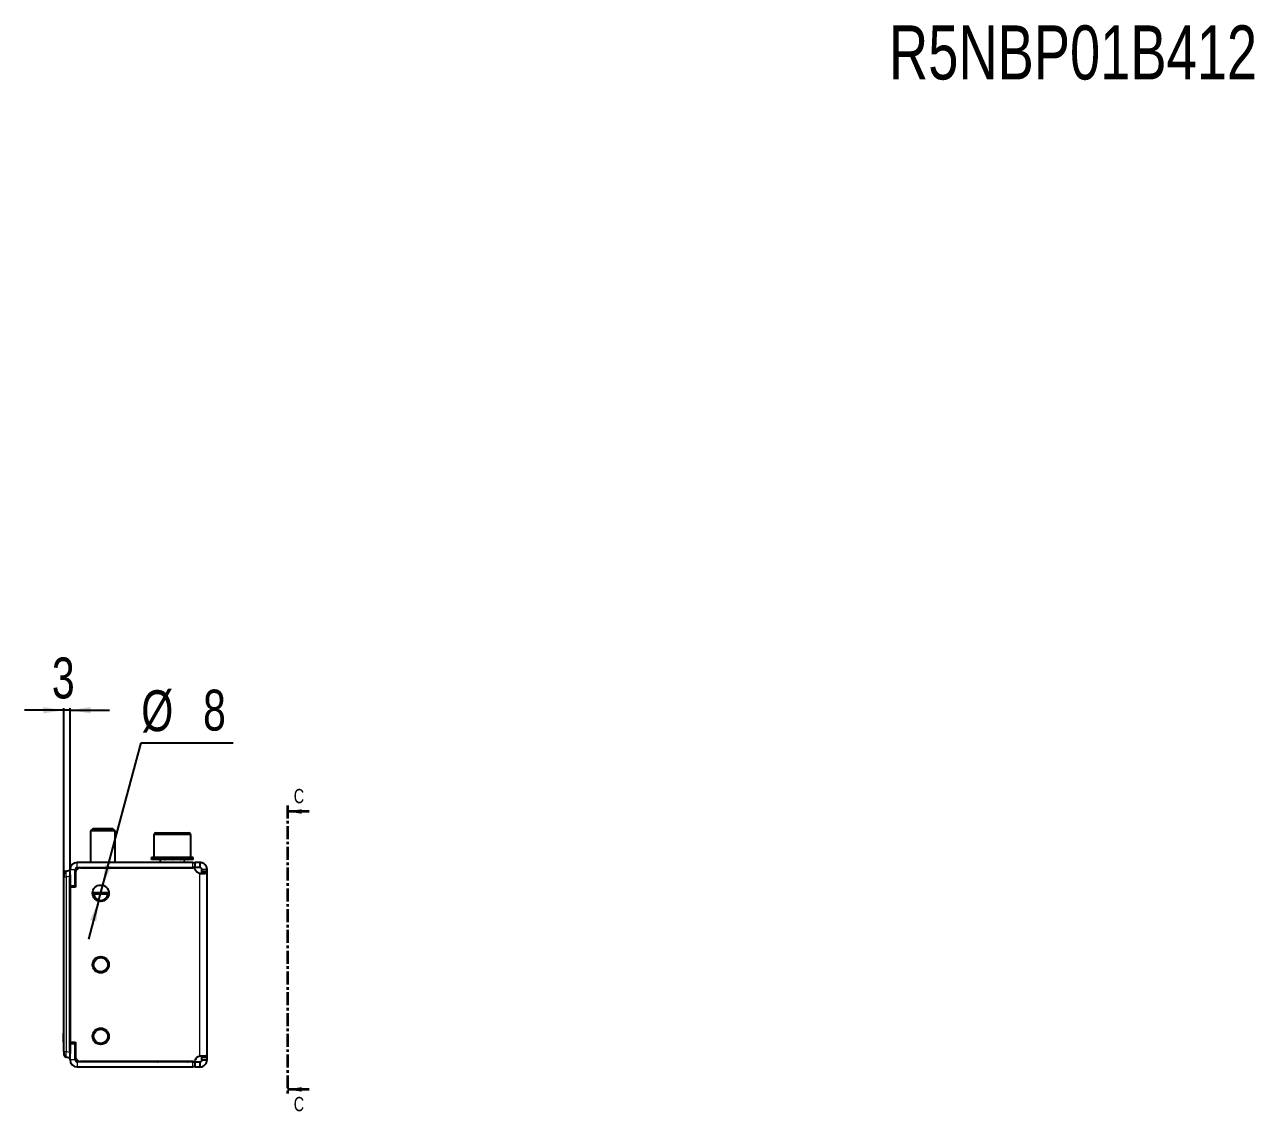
# Model space of a CAD drawing. Header units: millimetres. Extents: x 535 to 4200, y -1571 to 658.
# Drawn here: x 1803 to 2404, y 127 to 658 of the extents above; entities that cross this region are included whole.
import ezdxf

# ---------------------------------------------------------------- set-up
doc = ezdxf.new("R2010")
doc.units = ezdxf.units.MM
doc.linetypes.add('CENTER', pattern=[10.16, 6.35, -1.27, 1.27, -1.27])
doc.layers.add('FORMAT', color=7, linetype='Continuous')
doc.styles.add('SLDTEXTSTYLE0', font='TXT', dxfattribs={"width": 0.75})
doc.dimstyles.new('SLDDIMSTYLE1', dxfattribs={"dimtxt": 20, "dimasz": 10, "dimexe": 0, "dimexo": 0.0625, "dimgap": 5, "dimtad": 2, "dimdec": 1, "dimrnd": 1e-09, "dimzin": 12, "dimdsep": 46, "dimtxsty": 'SLDTEXTSTYLE0', "dimsah": 1, "dimcen": 0.09, "dimadec": 0, "dimazin": 3, "dimtfac": 1, "dimtmove": 0, "dimatfit": 0, "dimfxl": 0, "dimfrac": 2, "dimtolj": 1, "dimtzin": 12, "dimarcsym": 0})
doc.dimstyles.new('SLDDIMSTYLE2', dxfattribs={"dimtxt": 20, "dimasz": 10, "dimexe": 0, "dimexo": 0.0625, "dimgap": 5, "dimtad": 0, "dimtih": 1, "dimtoh": 1, "dimdec": 1, "dimrnd": 1e-09, "dimzin": 12, "dimdsep": 46, "dimtxsty": 'SLDTEXTSTYLE0', "dimsah": 1, "dimcen": 0, "dimadec": 0, "dimazin": 3, "dimtfac": 1, "dimtmove": 0, "dimatfit": 3, "dimfxl": 0, "dimfrac": 2, "dimtolj": 1, "dimtzin": 12, "dimarcsym": 0})

# ---------------------------------------------------------------- blocks, each defined once
blk = doc.blocks.new('_D_4')
at = {"layer": 'FORMAT'}
for p, q in [((1822.43, 323.07), (1803.2, 323.07)), ((1822.43, 241.48), (1822.43, 324.07)), ((1825.43, 323.07), (1822.43, 323.07)), ((1825.43, 236.48), (1825.43, 324.07)), ((1825.43, 323.07), (1844.66, 323.07))]:
    blk.add_line(p, q, dxfattribs=at)
for points in [[(1822.43, 323.07), (1812.43, 324.61), (1812.43, 321.54)], [(1825.43, 323.07), (1835.43, 321.54), (1835.43, 324.61)]]:
    blk.add_solid(points, dxfattribs=at)
at = {"layer": 'FORMAT', "insert": (1816.54, 348.86), "char_height": 20, "attachment_point": 1, "style": 'SLDTEXTSTYLE0'}
blk.add_mtext('3', dxfattribs=at)
blk = doc.blocks.new('_D_5')
at = {"layer": 'FORMAT'}
for p, q in [((1841.47, 237.44), (1860.27, 307.05)), ((1860.27, 307.05), (1905.21, 307.05)), ((1839.38, 229.71), (1841.47, 237.44)), ((1839.38, 229.71), (1834.37, 211.15))]:
    blk.add_line(p, q, dxfattribs=at)
for points in [[(1841.47, 237.44), (1845.56, 246.69), (1842.59, 247.49)], [(1839.38, 229.71), (1835.29, 220.46), (1838.26, 219.66)]]:
    blk.add_solid(points, dxfattribs=at)
at = {"layer": 'FORMAT', "char_height": 20, "attachment_point": 1, "style": 'SLDTEXTSTYLE0'}
for s, insert in [('%%c', (1860.27, 332.83)), ('8', (1890.44, 333.13))]:
    blk.add_mtext(s, dxfattribs=dict(at, insert=insert))

msp = doc.modelspace()

# ---------------------------------------------------------------- linework, layer by layer
at = {"color": 7, "linetype": 'CENTER', "lineweight": 35}
msp.add_line((1931.72, 276.54), (1931.72, 134.59), dxfattribs=at)
at = {"color": 7, "linetype": 'Continuous', "lineweight": 35}
for p, q in [((1942.36, 273.54), (1931.72, 273.54)), ((1942.36, 137.59), (1931.72, 137.59))]:
    msp.add_line(p, q, dxfattribs=at)
at = {"color": 7, "linetype": 'Continuous', "lineweight": 25}
for p, q in [((1836.5, 265.07), (1835.43, 264)), ((1846.35, 265.07), (1836.5, 265.07)), ((1847.43, 264), (1846.35, 265.07)), ((1835.43, 264), (1835.43, 248.57)), ((1847.43, 264), (1835.43, 264)), ((1847.43, 248.57), (1847.43, 264)), ((1866.43, 262.07), (1866.43, 251.07)), ((1867.43, 263.07), (1883.43, 263.07)), ((1884.43, 251.07), (1884.43, 262.07)), ((1885.53, 248.57), (1828.93, 248.57)), ((1865.18, 251.07), (1865.18, 250.07)), ((1865.18, 251.07), (1865.19, 251.07)), ((1865.18, 250.07), (1865.19, 250.07)), ((1865.19, 251.07), (1865.19, 250.82)), ((1866.01, 251.07), (1865.19, 251.07)), ((1865.19, 250.07), (1865.19, 250.32)), ((1866.01, 250.07), (1865.19, 250.07)), ((1866.01, 251.07), (1866.11, 251.07)), ((1866.01, 250.07), (1866.11, 250.07)), ((1866.11, 251.07), (1866.11, 250.82)), ((1868.28, 251.07), (1866.11, 251.07)), ((1866.11, 250.07), (1866.11, 250.32)), ((1868.28, 250.07), (1866.11, 250.07)), ((1868.28, 251.07), (1868.46, 251.07)), ((1868.28, 250.07), (1868.46, 250.07)), ((1868.46, 251.07), (1868.46, 250.82)), ((1871.64, 251.07), (1868.46, 251.07)), ((1868.46, 250.07), (1868.46, 250.32)), ((1871.64, 250.07), (1868.46, 250.07)), ((1869.43, 250.07), (1869.43, 248.57)), ((1871.64, 251.07), (1871.87, 251.07)), ((1871.64, 250.07), (1871.87, 250.07)), ((1871.87, 251.07), (1871.87, 250.82)), ((1875.57, 251.07), (1871.87, 251.07)), ((1871.87, 250.07), (1871.87, 250.32)), ((1875.57, 250.07), (1871.87, 250.07)), ((1875.57, 251.07), (1875.65, 251.07)), ((1875.57, 250.07), (1875.72, 250.07)), ((1875.72, 250.07), (1875.82, 250.07)), ((1875.77, 251.07), (1875.82, 251.07)), ((1875.82, 251.07), (1875.82, 250.82)), ((1879.48, 251.07), (1875.82, 251.07)), ((1875.82, 250.07), (1875.82, 250.32)), ((1879.48, 250.07), (1875.82, 250.07)), ((1879.48, 251.07), (1879.71, 251.07)), ((1879.48, 250.07), (1879.71, 250.07)), ((1879.71, 251.07), (1879.71, 250.82)), ((1882.77, 251.07), (1879.71, 251.07)), ((1879.71, 250.07), (1879.71, 250.32)), ((1882.77, 250.07), (1879.71, 250.07)), ((1881.43, 248.57), (1881.43, 250.07)), ((1882.77, 251.07), (1882.95, 251.07)), ((1882.77, 250.07), (1882.95, 250.07)), ((1882.95, 251.07), (1882.95, 250.82)), ((1884.95, 251.07), (1882.95, 251.07)), ((1882.95, 250.07), (1882.95, 250.32)), ((1884.95, 250.07), (1882.95, 250.07)), ((1884.95, 251.07), (1885.04, 251.07)), ((1884.95, 250.07), (1885.04, 250.07)), ((1885.04, 251.07), (1885.04, 250.82)), ((1885.68, 251.07), (1885.04, 251.07)), ((1885.04, 250.07), (1885.04, 250.32)), ((1885.68, 250.07), (1885.04, 250.07)), ((1885.53, 248.57), (1886.53, 248.57)), ((1885.68, 250.07), (1885.68, 251.07)), ((1888.93, 248.57), (1886.52, 248.57)), ((1886.53, 246.07), (1886.53, 248.57)), ((1888.93, 248.57), (1888.93, 246.07)), ((1822.43, 242.92), (1822.43, 241.47)), ((1822.43, 167.03), (1822.43, 241.47)), ((1823.54, 244.37), (1825.23, 244.82)), ((1825.23, 244.82), (1825.43, 244.82)), ((1825.23, 241.93), (1825.23, 155.72)), ((1825.43, 237.12), (1825.43, 245.07)), ((1825.43, 242.55), (1825.43, 155.1)), ((1827.93, 237.12), (1827.93, 245.07)), ((1828.03, 243.47), (1828.03, 236.47)), ((1828.93, 246.07), (1885.53, 246.07)), ((1830.53, 245.97), (1885.5, 245.97)), ((1831.18, 246.07), (1831.18, 245.97)), ((1831.47, 246.07), (1831.47, 245.97)), ((1833.16, 246.07), (1833.16, 245.97)), ((1836.1, 246.07), (1836.1, 245.97)), ((1839.86, 246.07), (1839.86, 245.97)), ((1843.86, 246.07), (1843.86, 245.97)), ((1847.48, 246.07), (1847.48, 245.97)), ((1850.19, 246.07), (1850.19, 245.97)), ((1851.56, 246.07), (1851.56, 245.97)), ((1851.68, 245.97), (1851.68, 246.07)), ((1886.53, 246.07), (1885.53, 246.07)), ((1888.93, 246.07), (1886.52, 246.07)), ((1892.43, 245.07), (1889.93, 245.07)), ((1889.93, 243.85), (1889.93, 245.07)), ((1892.43, 243.85), (1889.93, 243.85)), ((1892.43, 243.85), (1892.43, 245.07)), ((1892.43, 153.3), (1892.43, 243.85)), ((1825.43, 237.12), (1827.93, 237.12)), ((1825.43, 160.67), (1825.43, 236.47)), ((1828.03, 236.47), (1825.43, 236.47)), ((1828.03, 238.05), (1827.93, 237.84)), ((1844.4, 233.07), (1836.46, 233.07)), ((1822.23, 165.08), (1822.43, 165.08)), ((1822.23, 164.73), (1822.43, 164.73)), ((1822.23, 164), (1822.23, 164.73)), ((1822.23, 164), (1822.43, 164)), ((1822.23, 163.05), (1822.23, 163.16)), ((1822.43, 158.82), (1822.43, 167.03)), ((1822.23, 161.6), (1822.43, 161.6)), ((1822.23, 161.06), (1822.23, 161.6)), ((1822.23, 161.06), (1822.43, 161.06)), ((1822.23, 160.77), (1822.43, 160.77)), ((1822.43, 156.17), (1822.43, 158.82)), ((1825.43, 160.67), (1828.03, 160.67)), ((1825.43, 152.07), (1825.43, 160.02)), ((1825.43, 160.02), (1827.93, 160.02)), ((1827.93, 152.07), (1827.93, 160.02)), ((1828.03, 159.6), (1827.93, 159.81)), ((1828.03, 160.67), (1828.03, 153.67)), ((1822.43, 156.17), (1822.43, 154.73)), ((1825.23, 152.82), (1823.54, 153.28)), ((1825.43, 152.82), (1825.23, 152.82)), ((1885.53, 151.07), (1828.93, 151.07)), ((1885.5, 151.17), (1830.53, 151.17)), ((1885.53, 151.07), (1886.53, 151.07)), ((1886.52, 151.07), (1888.93, 151.07)), ((1886.53, 148.57), (1886.53, 151.07)), ((1888.93, 151.07), (1888.93, 148.57)), ((1889.93, 153.3), (1892.43, 153.3)), ((1889.93, 152.07), (1889.93, 153.3)), ((1889.93, 152.07), (1892.43, 152.07)), ((1892.43, 152.07), (1892.43, 153.3)), ((1828.93, 148.57), (1885.53, 148.57)), ((1886.53, 148.57), (1885.53, 148.57)), ((1886.52, 148.57), (1888.93, 148.57))]:
    msp.add_line(p, q, dxfattribs=at)
at = {"color": 8, "linetype": 'Continuous', "lineweight": 18}
for p, q in [((1884.43, 262.07), (1866.43, 262.07)), ((1828.93, 246.07), (1828.93, 248.57)), ((1885.53, 246.07), (1885.53, 248.57)), ((1823.54, 241.47), (1822.43, 241.47)), ((1825.23, 241.93), (1823.54, 241.47)), ((1823.54, 241.47), (1823.54, 156.17)), ((1827.93, 245.07), (1825.43, 245.07)), ((1888.93, 153.85), (1888.93, 243.3)), ((1825.62, 237.12), (1825.62, 236.47)), ((1836.46, 234.07), (1844.4, 234.07)), ((1822.23, 162.88), (1822.43, 162.88)), ((1825.62, 160.67), (1825.62, 160.02)), ((1822.43, 156.17), (1823.54, 156.17)), ((1823.54, 156.17), (1825.23, 155.72)), ((1827.93, 152.07), (1825.43, 152.07)), ((1828.93, 151.07), (1828.93, 148.57)), ((1885.53, 148.57), (1885.53, 151.07))]:
    msp.add_line(p, q, dxfattribs=at)
at = {"color": 7, "linetype": 'Continuous', "lineweight": 25}
for centre, radius in [((1840.43, 233.57), 4), ((1840.43, 198.57), 4), ((1840.43, 198.57), 3.5), ((1840.43, 163.57), 4), ((1840.43, 163.57), 3.5)]:
    msp.add_circle(centre, radius, dxfattribs=at)
for centre, radius, start, end in [((1867.43, 262.07), 1, 90, 180), ((1883.43, 262.07), 1, 0, 90), ((1828.93, 245.07), 3.5, 90, 180), ((1823.93, 242.92), 1.5, 105, 180), ((1828.93, 245.07), 1, 90, 180), ((1830.53, 243.47), 2.5, 90, 180), ((1868.08, 245.72), 0.35, 45.58469, 90), ((1882.78, 245.72), 0.35, 90, 134.41531), ((1885.5, 244.97), 1, 22.88538, 90), ((1889.65, 246.72), 3.5, 202.88538, 258.10519), ((1840.43, 233.57), 3.5, 188.21321, 351.78679), ((1823.93, 154.73), 1.5, 180, 255), ((1828.93, 152.07), 3.5, 180, 270), ((1828.93, 152.07), 1, 180, 270), ((1830.53, 153.67), 2.5, 180, 270), ((1868.08, 151.42), 0.35, 270, 314.41531), ((1882.78, 151.42), 0.35, 225.58469, 270), ((1885.5, 152.17), 1, 270, 337.11462), ((1889.65, 150.42), 3.5, 101.89481, 157.11462)]:
    msp.add_arc(centre, radius, start, end, dxfattribs=at)
at = {"color": 8, "linetype": 'Continuous', "lineweight": 18}
for centre, major_axis, start_param, end_param in [((1823.93, 241.37), (-0.38, 3), 0.016741, 1.520499), ((1823.93, 156.28), (0.38, 3), 1.621093, 3.124852)]:
    msp.add_ellipse(centre, major_axis=major_axis, ratio=0.123038, start_param=start_param, end_param=end_param, dxfattribs=at)
at = {"color": 7, "linetype": 'Continuous', "lineweight": 25}
for centre, major_axis, start_param, end_param in [((1836.82, 244.82), (-11.57, -3.1), 6.030113, 6.216148), ((1836.82, 152.82), (-11.57, 3.1), 0.067037, 0.253072)]:
    msp.add_ellipse(centre, major_axis=major_axis, ratio=0.250563, start_param=start_param, end_param=end_param, dxfattribs=at)
for points, knots in [([(1865.19, 250.82), (1865.18, 250.87), (1865.18, 250.93), (1865.18, 251.01), (1865.18, 251.05), (1865.18, 251.07)], [0, 0, 0, 0, 0.499981, 0.749988, 1, 1, 1, 1]), ([(1865.18, 250.07), (1865.18, 250.1), (1865.18, 250.14), (1865.18, 250.22), (1865.18, 250.28), (1865.19, 250.32)], [0, 0, 0, 0, 0.2501401, 0.5002802, 1, 1, 1, 1]), ([(1866.11, 250.82), (1866.1, 250.87), (1866.07, 250.93), (1866.04, 251.01), (1866.02, 251.05), (1866.01, 251.07)], [0, 0, 0, 0, 0.499981, 0.749988, 1, 1, 1, 1]), ([(1866.01, 250.07), (1866.02, 250.1), (1866.04, 250.14), (1866.07, 250.22), (1866.1, 250.28), (1866.11, 250.32)], [0, 0, 0, 0, 0.25014, 0.50028, 1, 1, 1, 1]), ([(1868.46, 250.82), (1868.43, 250.87), (1868.39, 250.93), (1868.32, 251.01), (1868.3, 251.05), (1868.28, 251.07)], [0, 0, 0, 0, 0.4999808, 0.7499881, 1, 1, 1, 1]), ([(1868.28, 250.07), (1868.3, 250.1), (1868.32, 250.14), (1868.39, 250.22), (1868.43, 250.28), (1868.46, 250.32)], [0, 0, 0, 0, 0.25014, 0.50028, 1, 1, 1, 1]), ([(1871.87, 250.82), (1871.83, 250.87), (1871.77, 250.93), (1871.69, 251.01), (1871.66, 251.05), (1871.64, 251.07)], [0, 0, 0, 0, 0.499981, 0.749988, 1, 1, 1, 1]), ([(1871.64, 250.07), (1871.66, 250.1), (1871.69, 250.14), (1871.77, 250.22), (1871.83, 250.28), (1871.87, 250.32)], [0, 0, 0, 0, 0.25014, 0.50028, 1, 1, 1, 1]), ([(1875.82, 250.82), (1875.78, 250.87), (1875.71, 250.93), (1875.63, 251.01), (1875.59, 251.05), (1875.57, 251.07)], [0, 0, 0, 0, 0.499981, 0.749988, 1, 1, 1, 1]), ([(1875.57, 250.07), (1875.59, 250.1), (1875.63, 250.14), (1875.71, 250.22), (1875.78, 250.28), (1875.82, 250.32)], [0, 0, 0, 0, 0.25014, 0.50028, 1, 1, 1, 1]), ([(1875.82, 250.82), (1875.8, 250.9), (1875.77, 251.03), (1875.74, 251.06), (1875.72, 251.07)], [0, 0, 0, 0, 0.561794, 1, 1, 1, 1]), ([(1875.82, 250.32), (1875.8, 250.25), (1875.77, 250.12), (1875.74, 250.09), (1875.72, 250.07)], [0, 0, 0, 0, 0.561794, 1, 1, 1, 1]), ([(1879.71, 250.82), (1879.67, 250.87), (1879.61, 250.93), (1879.54, 251.01), (1879.5, 251.05), (1879.48, 251.07)], [0, 0, 0, 0, 0.499981, 0.749988, 1, 1, 1, 1]), ([(1879.48, 250.07), (1879.5, 250.1), (1879.54, 250.14), (1879.61, 250.22), (1879.67, 250.28), (1879.71, 250.32)], [0, 0, 0, 0, 0.25014, 0.50028, 1, 1, 1, 1]), ([(1882.95, 250.82), (1882.92, 250.87), (1882.88, 250.93), (1882.82, 251.01), (1882.79, 251.05), (1882.77, 251.07)], [0, 0, 0, 0, 0.499981, 0.749988, 1, 1, 1, 1]), ([(1882.77, 250.07), (1882.79, 250.1), (1882.82, 250.14), (1882.88, 250.22), (1882.92, 250.28), (1882.95, 250.32)], [0, 0, 0, 0, 0.25014, 0.50028, 1, 1, 1, 1]), ([(1885.04, 250.82), (1885.03, 250.87), (1885, 250.93), (1884.97, 251.01), (1884.96, 251.05), (1884.95, 251.07)], [0, 0, 0, 0, 0.499981, 0.749988, 1, 1, 1, 1]), ([(1884.95, 250.07), (1884.96, 250.1), (1884.97, 250.14), (1885, 250.22), (1885.03, 250.28), (1885.04, 250.32)], [0, 0, 0, 0, 0.25014, 0.50028, 1, 1, 1, 1]), ([(1892.43, 245.07), (1892.41, 245.33), (1892.38, 245.83), (1892.1, 246.65), (1891.63, 247.36), (1891.01, 247.92), (1890.39, 248.28), (1889.68, 248.53), (1889.18, 248.56), (1888.93, 248.57)], [0, 0, 0, 0, 0.144067, 0.271276, 0.474907, 0.597997, 0.726338, 0.860245, 1, 1, 1, 1]), ([(1831.44, 245.97), (1831.43, 245.99), (1831.43, 246.02), (1831.42, 246.05), (1831.41, 246.07)], [0, 0, 0, 0, 0.374848, 1, 1, 1, 1]), ([(1833.07, 245.97), (1833.06, 245.99), (1833.04, 246.02), (1833.02, 246.05), (1833.01, 246.07)], [0, 0, 0, 0, 0.374848, 1, 1, 1, 1]), ([(1835.98, 245.97), (1835.97, 245.99), (1835.94, 246.02), (1835.91, 246.05), (1835.89, 246.07)], [0, 0, 0, 0, 0.374848, 1, 1, 1, 1]), ([(1839.71, 245.97), (1839.7, 245.99), (1839.67, 246.02), (1839.64, 246.05), (1839.61, 246.07)], [0, 0, 0, 0, 0.374848, 1, 1, 1, 1]), ([(1843.71, 245.97), (1843.7, 245.99), (1843.67, 246.02), (1843.63, 246.05), (1843.61, 246.07)], [0, 0, 0, 0, 0.374848, 1, 1, 1, 1]), ([(1847.36, 245.97), (1847.35, 245.99), (1847.32, 246.02), (1847.3, 246.05), (1847.28, 246.07)], [0, 0, 0, 0, 0.374848, 1, 1, 1, 1]), ([(1850.11, 245.97), (1850.1, 245.99), (1850.08, 246.02), (1850.07, 246.05), (1850.05, 246.07)], [0, 0, 0, 0, 0.374848, 1, 1, 1, 1]), ([(1851.53, 245.97), (1851.53, 245.99), (1851.53, 246.02), (1851.52, 246.05), (1851.52, 246.07)], [0, 0, 0, 0, 0.374848, 1, 1, 1, 1]), ([(1889.93, 245.07), (1889.91, 245.21), (1889.89, 245.4), (1889.77, 245.63), (1889.66, 245.76), (1889.52, 245.89), (1889.34, 245.99), (1889.14, 246.06), (1889, 246.07), (1888.93, 246.07)], [0, 0, 0, 0, 0.294103, 0.406373, 0.497014, 0.611853, 0.731691, 0.860101, 1, 1, 1, 1]), ([(1888.93, 243.3), (1889.24, 243.28), (1889.83, 243.26), (1890.78, 243.24), (1891.65, 243.28), (1892.3, 243.5), (1892.39, 243.73), (1892.43, 243.85)], [0, 0, 0, 0, 0.17084, 0.319217, 0.548103, 0.767822, 1, 1, 1, 1]), ([(1889.41, 243.25), (1889.47, 243.25), (1889.57, 243.26), (1889.7, 243.31), (1889.8, 243.4), (1889.9, 243.56), (1889.92, 243.73), (1889.93, 243.85)], [0, 0, 0, 0, 0.158762, 0.29361, 0.44482, 0.611559, 1, 1, 1, 1]), ([(1822.23, 164.73), (1822.23, 164.84), (1822.23, 165.05), (1822.23, 165.07), (1822.23, 165.08)], [0, 0, 0, 0, 0.5368, 1, 1, 1, 1]), ([(1822.23, 162.88), (1822.23, 163.04), (1822.23, 163.38), (1822.23, 163.8), (1822.23, 163.99), (1822.23, 164.07)], [0, 0, 0, 0, 0.3469857, 0.7021684, 1, 1, 1, 1]), ([(1822.23, 161.73), (1822.23, 161.76), (1822.23, 161.88), (1822.23, 162.29), (1822.23, 162.68), (1822.23, 162.88)], [0, 0, 0, 0, 0.136302, 0.576865, 1, 1, 1, 1]), ([(1822.23, 160.77), (1822.23, 160.78), (1822.23, 160.81), (1822.23, 160.99), (1822.23, 161.06)], [0, 0, 0, 0, 0.577653, 1, 1, 1, 1]), ([(1892.43, 153.3), (1892.38, 153.42), (1892.29, 153.64), (1891.72, 153.83), (1891.12, 153.9), (1890.49, 153.92), (1889.74, 153.91), (1889.2, 153.87), (1888.93, 153.85)], [0, 0, 0, 0, 0.254149, 0.448213, 0.574908, 0.708872, 0.850468, 1, 1, 1, 1]), ([(1888.93, 151.07), (1889.01, 151.08), (1889.17, 151.09), (1889.38, 151.17), (1889.54, 151.28), (1889.67, 151.4), (1889.78, 151.54), (1889.9, 151.77), (1889.92, 151.95), (1889.93, 152.07)], [0, 0, 0, 0, 0.156786, 0.290809, 0.403501, 0.497298, 0.607133, 0.726181, 1, 1, 1, 1]), ([(1888.93, 148.57), (1889.22, 148.6), (1889.77, 148.64), (1890.68, 148.99), (1891.56, 149.66), (1892.28, 150.77), (1892.38, 151.63), (1892.43, 152.07)], [0, 0, 0, 0, 0.16069, 0.301312, 0.521951, 0.753573, 1, 1, 1, 1]), ([(1889.93, 153.3), (1889.91, 153.42), (1889.89, 153.62), (1889.74, 153.83), (1889.61, 153.87), (1889.56, 153.89)], [0, 0, 0, 0, 0.488232, 0.819706, 1, 1, 1, 1])]:
    msp.add_open_spline(points, degree=3, knots=knots, dxfattribs=at)
at = {"color": 7, "linetype": 'Continuous', "lineweight": 35}
for points in [[(1931.72, 273.54), (1938.72, 272.42), (1938.72, 274.66)], [(1931.72, 137.59), (1938.72, 136.47), (1938.72, 138.71)]]:
    msp.add_solid(points, dxfattribs=at)

# ---------------------------------------------------------------- texts
at = {"color": 7, "linetype": 'Continuous', "char_height": 7, "attachment_point": 1, "style": 'SLDTEXTSTYLE0'}
for insert in [(1934.78, 284.57), (1934.78, 133.91)]:
    msp.add_mtext('C', dxfattribs=dict(at, insert=insert))
at = {"layer": 'FORMAT', "insert": (2225.82, 658.1), "char_height": 26.4583, "attachment_point": 1, "style": 'SLDTEXTSTYLE0'}
msp.add_mtext('R5NBP01B412', dxfattribs=at)

# ---------------------------------------------------------------- dimensions: what is measured, and where the dimension line sits
at = {"layer": 'FORMAT'}
dim = msp.add_linear_dim(base=(1822.43, 323.07), p1=(1825.43, 236.47), p2=(1822.43, 241.47), dimstyle='SLDDIMSTYLE1', dxfattribs=at)
dim.commit()
dim.dimension.update_dxf_attribs({"geometry": '_D_4', "text_midpoint": (1823.93, 323.07), "dimtype": 160})
dim = msp.add_diameter_dim_2p(p1=(1841.47, 237.44), p2=(1839.38, 229.71), dimstyle='SLDDIMSTYLE2', dxfattribs=at)
dim.commit()
dim.dimension.update_dxf_attribs({"geometry": '_D_5', "text_midpoint": (1882.74, 323.07), "dimtype": 163})

doc.saveas('drawing.dxf')
